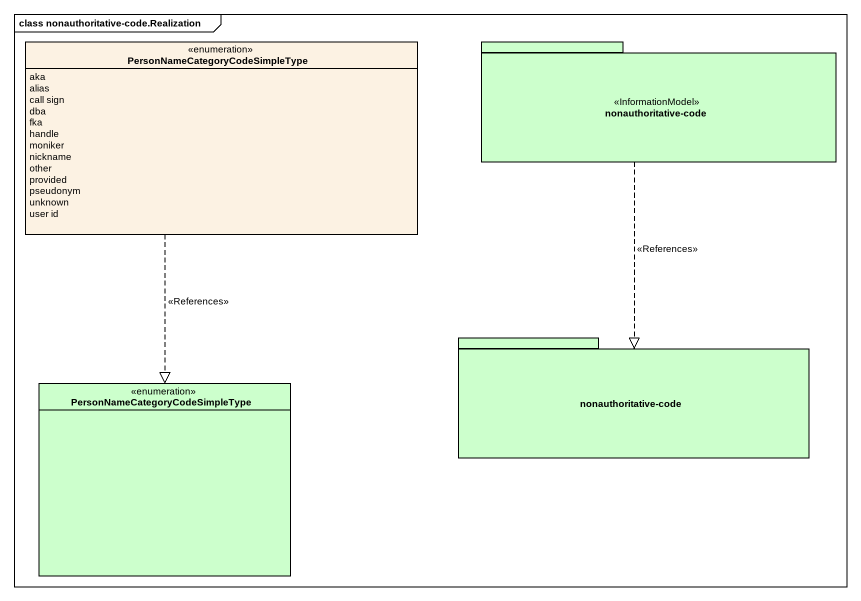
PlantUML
@startuml
mainframe class nonauthoritative-code.Realization
hide circle
hide empty members
enum "PersonNameCategoryCodeSimpleType" as PersonNameCategoryCodeSimple {
  aka
  alias
  call sign
  dba
  fka
  handle
  moniker
  nickname
  other
  provided
  pseudonym
  unknown
  user id
}
package "nonauthoritative-code" as nonauthoritative_code <<InformationModel>> #CCFFCC {
}
package "nonauthoritative-code" as nonauthoritative_code_2 #CCFFCC {
}
enum "PersonNameCategoryCodeSimpleType" as PersonNameCategoryCodeSimple_2 #CCFFCC
PersonNameCategoryCodeSimple ..|> PersonNameCategoryCodeSimple_2 : <<References>>
nonauthoritative_code ..|> nonauthoritative_code_2 : <<References>>
@enduml
